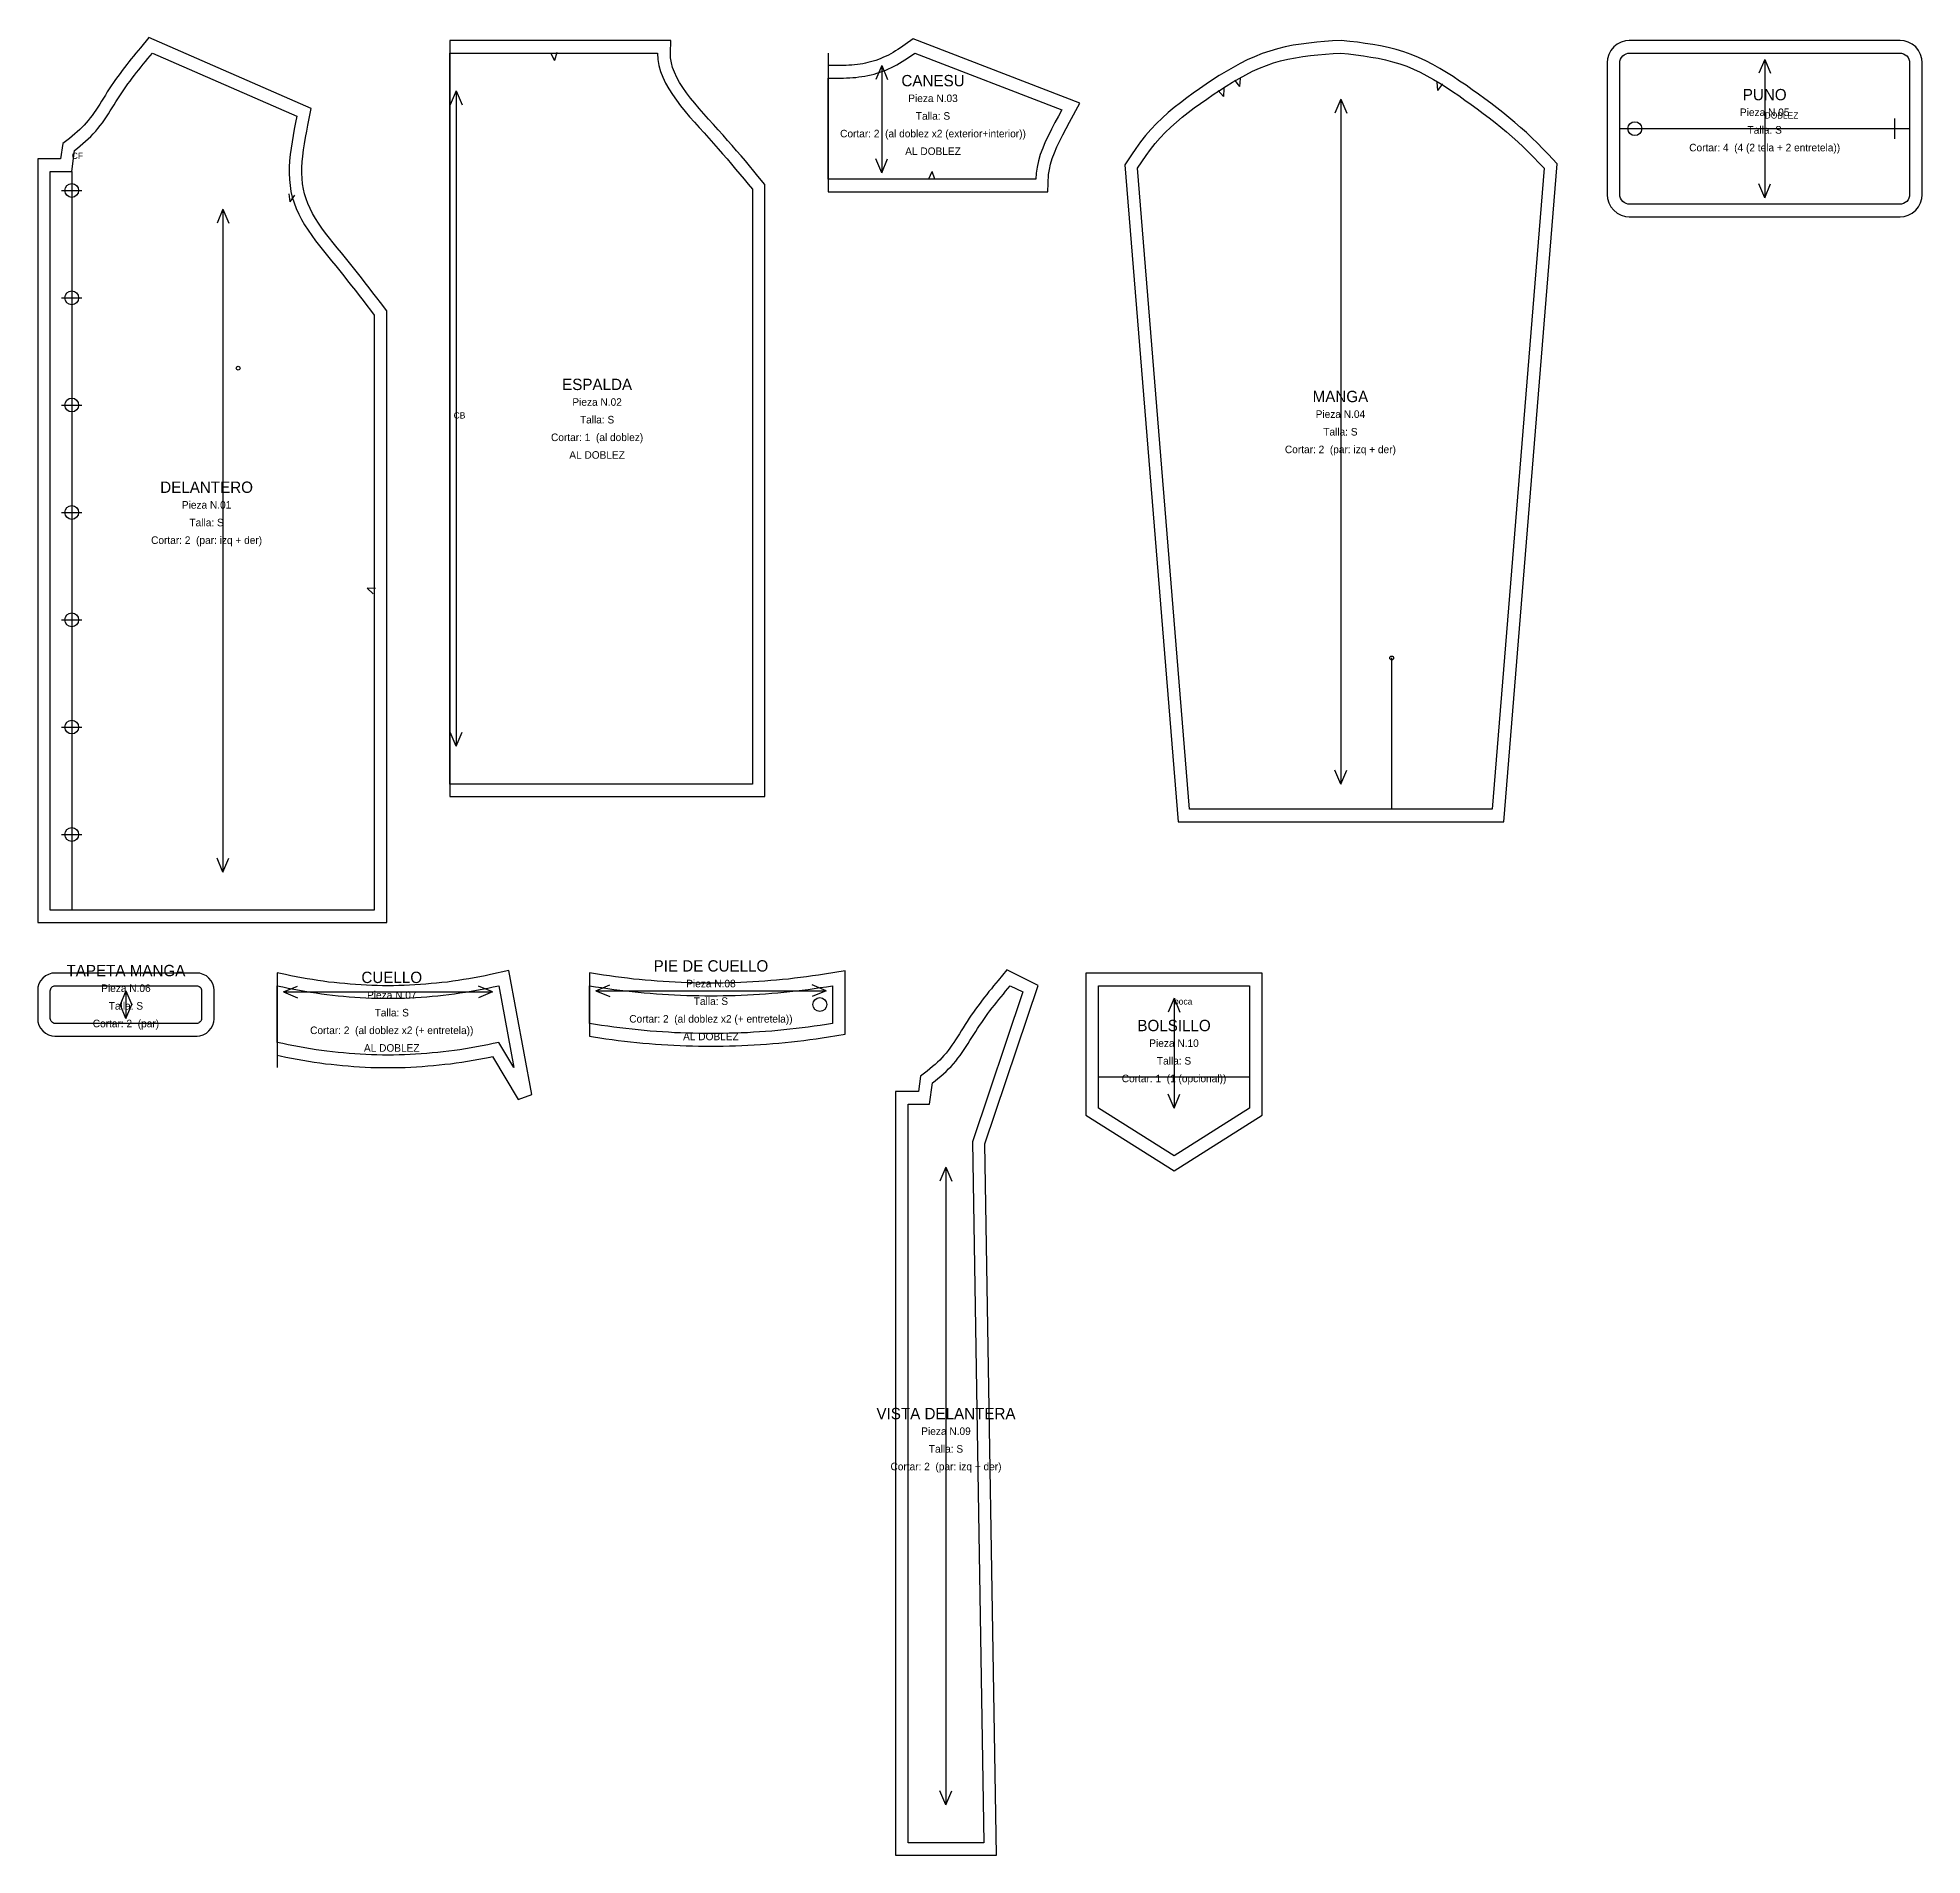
# Model space of a CAD drawing. Header units: centimetres. Extents: x -1 to 149, y -143 to 1.
import ezdxf
from ezdxf.enums import TextEntityAlignment as Align

# ---------------------------------------------------------------- set-up
doc = ezdxf.new("R2010")
doc.units = ezdxf.units.CM
for name, color, linetype in [('BOTONES', 30, 'Continuous'), ('CENTROS', 5, 'Continuous'), ('CONSTRUCCION', 8, 'Continuous'), ('CORTE', 1, 'Continuous'), ('COSTURA', 3, 'Continuous'), ('DOBLEZ', 6, 'Continuous'), ('HILO', 2, 'Continuous'), ('OJAL', 200, 'Continuous'), ('PIQUETES', 4, 'Continuous'), ('REFERENCIAS', 9, 'Continuous'), ('TEXTOS', 7, 'Continuous')]:
    doc.layers.add(name, color=color, linetype=linetype)

msp = doc.modelspace()

# ---------------------------------------------------------------- linework, layer by layer
at = {"layer": 'BOTONES'}
for centre in [(125.71, -6), (1.7, -10.9), (1.7, -19.42), (1.7, -27.93), (1.7, -36.45), (1.7, -44.97), (1.7, -53.48), (1.7, -62), (61.05, -75.5)]:
    msp.add_circle(centre, 0.55, dxfattribs=at)
at = {"layer": 'CENTROS'}
for centre in [(14.9, -25), (106.42, -48)]:
    msp.add_circle(centre, 0.15, dxfattribs=at)
at = {"layer": 'CONSTRUCCION'}
for p, q in [((124.51, -6), (147.51, -6)), ((1.7, -9.4), (1.7, -68)), ((106.42, -60), (106.42, -48)), ((83.15, -81.22), (95.15, -81.22))]:
    msp.add_line(p, q, dxfattribs=at)
at = {"layer": 'CORTE'}
for points in [[(-1, -69), (26.7, -69), (26.7, -20.46), (26.2, -19.8), (25.9, -19.41), (25.6, -19.02), (25.3, -18.63), (24.99, -18.24), (24.68, -17.84), (24.37, -17.45), (24.06, -17.05), (23.74, -16.65), (23.41, -16.26), (23.09, -15.86), (22.76, -15.46), (22.45, -15.07), (22.14, -14.68), (21.84, -14.29), (21.55, -13.9), (21.29, -13.51), (21.04, -13.12), (20.81, -12.73), (20.61, -12.34), (20.43, -11.95), (20.29, -11.57), (20.17, -11.18), (20.08, -10.79), (20.01, -10.38), (19.97, -9.96), (19.96, -9.53), (19.96, -9.09), (19.99, -8.63), (20.03, -8.17), (20.09, -7.69), (20.16, -7.2), (20.25, -6.71), (20.34, -6.21), (20.44, -5.71), (20.69, -4.41), (7.81, 1.22), (7.15, 0.42), (6.97, 0.2), (6.79, -0.02), (6.6, -0.25), (6.42, -0.47), (6.24, -0.7), (6.06, -0.92), (5.88, -1.15), (5.7, -1.39), (5.53, -1.62), (5.35, -1.86), (5.18, -2.1), (5.01, -2.35), (4.84, -2.59), (4.68, -2.84), (4.52, -3.09), (4.37, -3.34), (4.22, -3.58), (4.07, -3.82), (3.92, -4.06), (3.77, -4.29), (3.62, -4.52), (3.47, -4.73), (3.32, -4.95), (3.17, -5.15), (3.01, -5.35), (2.85, -5.54), (2.68, -5.72), (2.51, -5.9), (2.33, -6.07), (2.14, -6.25), (1.94, -6.42), (1.73, -6.59), (1.52, -6.77), (0.99, -7.19), (0.82, -8.4), (-1, -8.4), (-1, -69)], [(56.7, -10.44), (56.14, -9.76), (55.81, -9.37), (55.47, -8.96), (55.14, -8.56), (54.8, -8.16), (54.45, -7.75), (54.1, -7.34), (53.73, -6.93), (53.37, -6.51), (52.99, -6.09), (52.61, -5.67), (52.23, -5.25), (51.85, -4.83), (51.48, -4.41), (51.13, -3.99), (50.79, -3.57), (50.47, -3.16), (50.19, -2.74), (49.93, -2.33), (49.71, -1.93), (49.52, -1.53), (49.37, -1.15), (49.27, -0.77), (49.21, -0.39), (49.19, -0.02), (49.24, 1), (31.7, 1), (31.7, -59), (56.7, -59), (56.7, -10.44)], [(79.2, -9.63), (79.26, -9.23), (79.36, -8.81), (79.49, -8.37), (79.66, -7.92), (79.86, -7.45), (80.08, -6.97), (80.32, -6.49), (80.58, -5.99), (80.86, -5.49), (81.69, -3.98), (68.46, 1.12), (67.83, 0.68), (67.63, 0.54), (67.44, 0.41), (67.25, 0.29), (67.06, 0.17), (66.87, 0.05), (66.68, -0.06), (66.49, -0.16), (66.3, -0.25), (66.1, -0.34), (65.9, -0.43), (65.7, -0.51), (65.49, -0.58), (65.29, -0.65), (65.08, -0.71), (64.87, -0.76), (64.67, -0.81), (64.46, -0.85), (64.24, -0.88), (64.03, -0.91), (63.81, -0.94), (63.59, -0.96), (63.36, -0.97), (63.13, -0.98), (62.9, -0.99), (62.67, -1), (62.43, -1), (62.19, -1), (61.95, -1), (61.7, -1), (61.7, -11), (79.14, -11), (79.2, -9.63)], [(89.47, -61), (115.31, -61), (119.55, -8.78), (118.83, -8.02), (118.41, -7.59), (117.98, -7.15), (117.54, -6.73), (117.1, -6.31), (116.64, -5.9), (116.18, -5.5), (115.71, -5.11), (115.24, -4.73), (114.76, -4.36), (114.28, -3.99), (113.8, -3.63), (113.31, -3.27), (112.81, -2.92), (112.32, -2.56), (111.81, -2.22), (111.29, -1.87), (110.77, -1.54), (110.23, -1.22), (109.69, -0.91), (109.13, -0.63), (108.55, -0.36), (107.97, -0.12), (107.37, 0.09), (106.76, 0.28), (106.15, 0.43), (105.54, 0.56), (104.93, 0.67), (104.32, 0.76), (103.71, 0.85), (103.1, 0.92), (102.41, 1), (101.71, 0.96), (101.09, 0.91), (100.47, 0.86), (99.85, 0.79), (99.23, 0.71), (98.6, 0.62), (97.98, 0.49), (97.36, 0.34), (96.74, 0.16), (96.13, -0.05), (95.54, -0.29), (94.95, -0.55), (94.39, -0.83), (93.83, -1.14), (93.28, -1.46), (92.74, -1.79), (92.21, -2.13), (91.69, -2.48), (91.18, -2.83), (90.67, -3.19), (90.17, -3.56), (89.67, -3.94), (89.17, -4.33), (88.69, -4.73), (88.21, -5.16), (87.75, -5.6), (87.31, -6.06), (86.89, -6.55), (86.49, -7.05), (86.12, -7.57), (85.77, -8.08), (85.24, -8.88), (89.47, -61)], [(123.51, -11.25), (123.54, -11.55), (123.65, -11.89), (123.81, -12.2), (124.04, -12.48), (124.31, -12.7), (124.62, -12.87), (124.96, -12.97), (125.26, -13), (146.76, -13), (147.07, -12.97), (147.4, -12.87), (147.72, -12.7), (147.99, -12.48), (148.21, -12.2), (148.38, -11.89), (148.48, -11.55), (148.51, -11.25), (148.51, -0.75), (148.48, -0.45), (148.38, -0.11), (148.21, 0.2), (147.99, 0.48), (147.72, 0.7), (147.4, 0.87), (147.07, 0.97), (146.76, 1), (125.26, 1), (124.96, 0.97), (124.62, 0.87), (124.31, 0.7), (124.04, 0.48), (123.81, 0.2), (123.65, -0.11), (123.54, -0.45), (123.51, -0.75), (123.51, -11.25)], [(-1, -76.65), (-0.98, -76.87), (-0.9, -77.14), (-0.77, -77.38), (-0.59, -77.59), (-0.38, -77.77), (-0.14, -77.9), (0.13, -77.98), (0.35, -78), (11.65, -78), (11.87, -77.98), (12.14, -77.9), (12.38, -77.77), (12.59, -77.59), (12.77, -77.38), (12.9, -77.14), (12.98, -76.87), (13, -76.65), (13, -74.35), (12.98, -74.13), (12.9, -73.86), (12.77, -73.62), (12.59, -73.41), (12.38, -73.23), (12.14, -73.1), (11.87, -73.02), (11.65, -73), (0.35, -73), (0.13, -73.02), (-0.14, -73.1), (-0.38, -73.23), (-0.59, -73.41), (-0.77, -73.62), (-0.9, -73.86), (-0.98, -74.13), (-1, -74.35), (-1, -76.65)], [(18.68, -79.67), (19.13, -79.76), (19.58, -79.84), (20.03, -79.92), (20.48, -80), (20.93, -80.07), (21.38, -80.13), (21.83, -80.19), (22.28, -80.24), (22.73, -80.29), (23.18, -80.34), (23.63, -80.37), (24.08, -80.41), (24.53, -80.44), (24.98, -80.46), (25.44, -80.48), (25.89, -80.49), (26.34, -80.5), (26.79, -80.5), (27.24, -80.5), (27.69, -80.49), (28.14, -80.48), (28.59, -80.46), (29.04, -80.44), (29.49, -80.41), (29.94, -80.37), (30.39, -80.34), (30.84, -80.29), (31.29, -80.24), (31.75, -80.19), (32.2, -80.13), (32.65, -80.07), (33.1, -80), (33.55, -79.92), (34, -79.84), (34.45, -79.76), (34.9, -79.67), (35.09, -79.63), (37.13, -83.04), (38.19, -82.64), (36.37, -72.8), (34.93, -73.12), (34.5, -73.21), (34.07, -73.3), (33.64, -73.38), (33.21, -73.45), (32.78, -73.52), (32.35, -73.59), (31.93, -73.65), (31.5, -73.71), (31.07, -73.76), (30.64, -73.8), (30.21, -73.84), (29.78, -73.88), (29.36, -73.91), (28.93, -73.94), (28.5, -73.96), (28.07, -73.98), (27.64, -73.99), (27.22, -74), (26.79, -74), (26.36, -74), (25.93, -73.99), (25.5, -73.98), (25.08, -73.96), (24.65, -73.94), (24.22, -73.91), (23.79, -73.88), (23.36, -73.84), (22.94, -73.8), (22.51, -73.76), (22.08, -73.71), (21.65, -73.65), (21.22, -73.59), (20.79, -73.52), (20.37, -73.45), (19.94, -73.38), (19.51, -73.3), (19.08, -73.21), (18.65, -73.12), (18, -72.98), (18, -79.52), (18.23, -79.57), (18.68, -79.67)], [(43.59, -78.14), (44.08, -78.21), (44.57, -78.28), (45.06, -78.34), (45.55, -78.4), (46.04, -78.46), (46.53, -78.51), (47.02, -78.55), (47.51, -78.6), (48, -78.64), (48.49, -78.67), (48.98, -78.7), (49.47, -78.73), (49.96, -78.75), (50.45, -78.77), (50.94, -78.78), (51.43, -78.79), (51.92, -78.8), (52.41, -78.8), (52.9, -78.8), (53.39, -78.79), (53.88, -78.78), (54.37, -78.77), (54.86, -78.75), (55.35, -78.73), (55.85, -78.7), (56.34, -78.67), (56.83, -78.64), (57.32, -78.6), (57.81, -78.55), (58.3, -78.51), (58.79, -78.46), (59.28, -78.4), (59.77, -78.34), (60.26, -78.28), (60.75, -78.21), (61.24, -78.14), (61.73, -78.07), (63.05, -77.85), (63.05, -72.83), (61.41, -73.09), (60.94, -73.16), (60.47, -73.23), (59.99, -73.3), (59.52, -73.36), (59.04, -73.41), (58.57, -73.47), (58.1, -73.52), (57.62, -73.56), (57.15, -73.6), (56.68, -73.64), (56.2, -73.67), (55.73, -73.7), (55.26, -73.73), (54.78, -73.75), (54.31, -73.77), (53.83, -73.78), (53.36, -73.79), (52.89, -73.8), (52.41, -73.8), (51.94, -73.8), (51.47, -73.79), (50.99, -73.78), (50.52, -73.77), (50.05, -73.75), (49.57, -73.73), (49.1, -73.7), (48.62, -73.67), (48.15, -73.64), (47.68, -73.6), (47.2, -73.56), (46.73, -73.52), (46.26, -73.47), (45.78, -73.41), (45.31, -73.36), (44.84, -73.3), (44.36, -73.23), (43.89, -73.16), (43.41, -73.09), (42.78, -72.99), (42.78, -78.01), (43.1, -78.07), (43.59, -78.14)], [(67.05, -143), (75.07, -143), (74.15, -86.56), (78.38, -73.99), (75.89, -72.75), (75.2, -73.58), (75.02, -73.8), (74.84, -74.02), (74.66, -74.25), (74.47, -74.47), (74.29, -74.7), (74.11, -74.92), (73.93, -75.15), (73.76, -75.39), (73.58, -75.62), (73.41, -75.86), (73.23, -76.1), (73.06, -76.35), (72.9, -76.59), (72.73, -76.84), (72.57, -77.09), (72.42, -77.34), (72.27, -77.58), (72.12, -77.82), (71.97, -78.06), (71.82, -78.29), (71.67, -78.52), (71.52, -78.73), (71.37, -78.95), (71.22, -79.15), (71.06, -79.35), (70.9, -79.54), (70.74, -79.72), (70.56, -79.9), (70.38, -80.07), (70.19, -80.25), (69.99, -80.42), (69.78, -80.59), (69.57, -80.77), (69.04, -81.19), (68.88, -82.4), (67.05, -82.4), (67.05, -143)], [(82.15, -84.27), (89.15, -88.68), (96.15, -84.27), (96.15, -73), (82.15, -73), (82.15, -84.27)]]:
    msp.add_lwpolyline(points, close=True, dxfattribs=at)
at = {"layer": 'COSTURA'}
for points in [[(0, -9.4), (1.7, -9.4), (1.92, -7.72), (2.15, -7.54), (2.37, -7.36), (2.59, -7.18), (2.8, -6.99), (3.01, -6.8), (3.21, -6.61), (3.41, -6.41), (3.6, -6.2), (3.78, -5.98), (3.96, -5.76), (4.13, -5.54), (4.29, -5.31), (4.45, -5.07), (4.61, -4.83), (4.76, -4.59), (4.91, -4.35), (5.06, -4.11), (5.21, -3.87), (5.37, -3.63), (5.52, -3.39), (5.68, -3.15), (5.84, -2.91), (6, -2.68), (6.16, -2.45), (6.33, -2.22), (6.5, -1.99), (6.67, -1.76), (6.85, -1.54), (7.02, -1.32), (7.2, -1.1), (7.38, -0.88), (7.56, -0.66), (7.74, -0.44), (7.92, -0.22), (8.1, 0), (19.56, -5), (19.45, -5.51), (19.36, -6.03), (19.26, -6.54), (19.18, -7.05), (19.1, -7.55), (19.04, -8.06), (18.99, -8.56), (18.96, -9.05), (18.96, -9.54), (18.98, -10.03), (19.02, -10.51), (19.09, -10.98), (19.2, -11.44), (19.34, -11.89), (19.51, -12.34), (19.71, -12.78), (19.94, -13.21), (20.18, -13.64), (20.45, -14.06), (20.74, -14.47), (21.04, -14.89), (21.35, -15.29), (21.67, -15.7), (21.99, -16.1), (22.31, -16.49), (22.64, -16.89), (22.96, -17.28), (23.28, -17.68), (23.59, -18.07), (23.9, -18.46), (24.2, -18.85), (24.5, -19.24), (24.81, -19.63), (25.1, -20.02), (25.4, -20.41), (25.7, -20.8), (25.7, -68), (0, -68)], [(31.7, 0), (48.18, 0), (48.18, -0.02), (48.21, -0.51), (48.29, -0.98), (48.42, -1.46), (48.6, -1.92), (48.81, -2.39), (49.07, -2.84), (49.35, -3.3), (49.67, -3.74), (50, -4.19), (50.36, -4.63), (50.72, -5.06), (51.1, -5.49), (51.48, -5.92), (51.87, -6.34), (52.25, -6.76), (52.62, -7.18), (52.98, -7.59), (53.34, -8), (53.69, -8.4), (54.03, -8.81), (54.37, -9.21), (54.71, -9.61), (55.04, -10.01), (55.37, -10.4), (55.7, -10.8), (55.7, -58), (31.7, -58)], [(61.7, -2), (61.95, -2), (62.19, -2), (62.44, -2), (62.68, -2), (62.93, -1.99), (63.17, -1.98), (63.42, -1.97), (63.66, -1.95), (63.91, -1.93), (64.15, -1.9), (64.39, -1.87), (64.63, -1.83), (64.87, -1.79), (65.11, -1.73), (65.35, -1.67), (65.58, -1.6), (65.82, -1.53), (66.05, -1.44), (66.28, -1.35), (66.5, -1.26), (66.73, -1.16), (66.95, -1.05), (67.16, -0.93), (67.38, -0.81), (67.59, -0.68), (67.79, -0.55), (68, -0.42), (68.2, -0.28), (68.4, -0.14), (68.6, 0), (80.26, -4.5), (79.98, -5.01), (79.7, -5.52), (79.43, -6.03), (79.18, -6.54), (78.94, -7.05), (78.73, -7.55), (78.54, -8.05), (78.39, -8.55), (78.28, -9.05), (78.21, -9.54), (78.18, -10), (61.7, -10)], [(86.26, -9.14), (86.59, -8.64), (86.93, -8.14), (87.29, -7.65), (87.66, -7.19), (88.05, -6.74), (88.46, -6.3), (88.89, -5.89), (89.34, -5.49), (89.8, -5.1), (90.28, -4.73), (90.76, -4.36), (91.25, -4), (91.75, -3.65), (92.26, -3.3), (92.76, -2.96), (93.28, -2.63), (93.79, -2.31), (94.32, -2.01), (94.85, -1.72), (95.38, -1.45), (95.93, -1.21), (96.48, -0.98), (97.04, -0.79), (97.61, -0.62), (98.19, -0.48), (98.78, -0.37), (99.37, -0.28), (99.97, -0.2), (100.57, -0.14), (101.17, -0.09), (101.78, -0.04), (102.39, 0), (102.98, -0.07), (103.58, -0.14), (104.17, -0.22), (104.76, -0.32), (105.34, -0.42), (105.92, -0.54), (106.49, -0.69), (107.06, -0.86), (107.61, -1.05), (108.15, -1.28), (108.69, -1.53), (109.21, -1.8), (109.73, -2.09), (110.24, -2.39), (110.75, -2.71), (111.25, -3.04), (111.74, -3.38), (112.23, -3.73), (112.72, -4.08), (113.2, -4.43), (113.68, -4.79), (114.15, -5.15), (114.62, -5.51), (115.08, -5.89), (115.53, -6.26), (115.98, -6.65), (116.42, -7.05), (116.85, -7.45), (117.28, -7.86), (117.69, -8.28), (118.1, -8.71), (118.51, -9.14), (114.39, -60), (90.39, -60)], [(124.51, -0.8), (124.53, -0.64), (124.57, -0.49), (124.65, -0.36), (124.75, -0.23), (124.87, -0.13), (125.01, -0.06), (125.16, -0.02), (125.31, 0), (146.71, 0), (146.87, -0.02), (147.02, -0.06), (147.16, -0.13), (147.28, -0.23), (147.38, -0.36), (147.45, -0.49), (147.5, -0.64), (147.51, -0.8), (147.51, -11.2), (147.5, -11.36), (147.45, -11.51), (147.38, -11.64), (147.28, -11.77), (147.16, -11.87), (147.02, -11.94), (146.87, -11.98), (146.71, -12), (125.31, -12), (125.16, -11.98), (125.01, -11.94), (124.87, -11.87), (124.75, -11.77), (124.65, -11.64), (124.57, -11.51), (124.53, -11.36), (124.51, -11.2)], [(0, -74.4), (0.01, -74.32), (0.03, -74.25), (0.07, -74.18), (0.12, -74.12), (0.18, -74.07), (0.25, -74.03), (0.32, -74.01), (0.4, -74), (11.6, -74), (11.68, -74.01), (11.75, -74.03), (11.82, -74.07), (11.88, -74.12), (11.93, -74.18), (11.97, -74.25), (11.99, -74.32), (12, -74.4), (12, -76.6), (11.99, -76.68), (11.97, -76.75), (11.93, -76.82), (11.88, -76.88), (11.82, -76.93), (11.75, -76.97), (11.68, -76.99), (11.6, -77), (0.4, -77), (0.32, -76.99), (0.25, -76.97), (0.18, -76.93), (0.12, -76.88), (0.07, -76.82), (0.03, -76.75), (0.01, -76.68), (0, -76.6)], [(18, -74), (18.44, -74.1), (18.88, -74.19), (19.32, -74.28), (19.76, -74.36), (20.2, -74.44), (20.64, -74.51), (21.08, -74.58), (21.52, -74.64), (21.95, -74.7), (22.39, -74.75), (22.83, -74.8), (23.27, -74.84), (23.71, -74.88), (24.15, -74.91), (24.59, -74.94), (25.03, -74.96), (25.47, -74.98), (25.91, -74.99), (26.35, -75), (26.79, -75), (27.23, -75), (27.67, -74.99), (28.11, -74.98), (28.55, -74.96), (28.98, -74.94), (29.42, -74.91), (29.86, -74.88), (30.3, -74.84), (30.74, -74.8), (31.18, -74.75), (31.62, -74.7), (32.06, -74.64), (32.5, -74.58), (32.94, -74.51), (33.38, -74.44), (33.82, -74.36), (34.26, -74.28), (34.7, -74.19), (35.14, -74.1), (35.58, -74), (36.78, -80.5), (35.58, -78.5), (35.14, -78.6), (34.7, -78.69), (34.26, -78.78), (33.82, -78.86), (33.38, -78.94), (32.94, -79.01), (32.5, -79.08), (32.06, -79.14), (31.62, -79.2), (31.18, -79.25), (30.74, -79.3), (30.3, -79.34), (29.86, -79.38), (29.42, -79.41), (28.98, -79.44), (28.55, -79.46), (28.11, -79.48), (27.67, -79.49), (27.23, -79.5), (26.79, -79.5), (26.35, -79.5), (25.91, -79.49), (25.47, -79.48), (25.03, -79.46), (24.59, -79.44), (24.15, -79.41), (23.71, -79.38), (23.27, -79.34), (22.83, -79.3), (22.39, -79.25), (21.95, -79.2), (21.52, -79.14), (21.08, -79.08), (20.64, -79.01), (20.2, -78.94), (19.76, -78.86), (19.32, -78.78), (18.88, -78.69), (18.44, -78.6), (18, -78.5)], [(42.78, -74), (43.26, -74.08), (43.74, -74.15), (44.22, -74.22), (44.7, -74.29), (45.19, -74.35), (45.67, -74.41), (46.15, -74.46), (46.63, -74.51), (47.11, -74.56), (47.59, -74.6), (48.08, -74.64), (48.56, -74.67), (49.04, -74.7), (49.52, -74.73), (50, -74.75), (50.49, -74.77), (50.97, -74.78), (51.45, -74.79), (51.93, -74.8), (52.41, -74.8), (52.9, -74.8), (53.38, -74.79), (53.86, -74.78), (54.34, -74.77), (54.82, -74.75), (55.31, -74.73), (55.79, -74.7), (56.27, -74.67), (56.75, -74.64), (57.23, -74.6), (57.71, -74.56), (58.2, -74.51), (58.68, -74.46), (59.16, -74.41), (59.64, -74.35), (60.12, -74.29), (60.61, -74.22), (61.09, -74.15), (61.57, -74.08), (62.05, -74), (62.05, -77), (61.57, -77.08), (61.09, -77.15), (60.61, -77.22), (60.12, -77.29), (59.64, -77.35), (59.16, -77.41), (58.68, -77.46), (58.2, -77.51), (57.71, -77.56), (57.23, -77.6), (56.75, -77.64), (56.27, -77.67), (55.79, -77.7), (55.31, -77.73), (54.82, -77.75), (54.34, -77.77), (53.86, -77.78), (53.38, -77.79), (52.9, -77.8), (52.41, -77.8), (51.93, -77.8), (51.45, -77.79), (50.97, -77.78), (50.49, -77.77), (50, -77.75), (49.52, -77.73), (49.04, -77.7), (48.56, -77.67), (48.08, -77.64), (47.59, -77.6), (47.11, -77.56), (46.63, -77.51), (46.15, -77.46), (45.67, -77.41), (45.19, -77.35), (44.7, -77.29), (44.22, -77.22), (43.74, -77.15), (43.26, -77.08), (42.78, -77)], [(68.05, -83.4), (69.75, -83.4), (69.98, -81.72), (70.2, -81.54), (70.42, -81.36), (70.64, -81.18), (70.85, -80.99), (71.06, -80.8), (71.27, -80.61), (71.46, -80.41), (71.65, -80.2), (71.83, -79.98), (72.01, -79.76), (72.18, -79.54), (72.34, -79.31), (72.5, -79.07), (72.66, -78.83), (72.81, -78.59), (72.96, -78.35), (73.12, -78.11), (73.27, -77.87), (73.42, -77.63), (73.57, -77.39), (73.73, -77.15), (73.89, -76.91), (74.05, -76.68), (74.22, -76.45), (74.38, -76.22), (74.55, -75.99), (74.73, -75.76), (74.9, -75.54), (75.08, -75.32), (75.25, -75.1), (75.43, -74.88), (75.61, -74.66), (75.79, -74.44), (75.97, -74.22), (76.15, -74), (77.15, -74.5), (73.15, -86.4), (74.05, -142), (68.05, -142)], [(83.15, -74), (95.15, -74), (95.15, -83.72), (89.15, -87.5), (83.15, -83.72)]]:
    msp.add_lwpolyline(points, close=True, dxfattribs=at)
at = {"layer": 'DOBLEZ'}
for p, q in [((31.7, 0), (31.7, -58)), ((61.7, 0), (61.7, -10)), ((18, -74), (18, -80.5)), ((42.78, -74), (42.78, -77.8))]:
    msp.add_line(p, q, dxfattribs=at)
at = {"layer": 'HILO'}
for p, q in [((65.96, -1), (65.49, -2.11)), ((65.96, -1), (65.96, -9.5)), ((65.96, -1), (66.43, -2.11)), ((136.01, -0.5), (135.55, -1.61)), ((136.01, -0.5), (136.01, -11.5)), ((136.01, -0.5), (136.48, -1.61)), ((32.2, -3), (31.73, -4.11)), ((32.2, -3), (32.2, -55)), ((32.2, -3), (32.67, -4.11)), ((102.39, -3.66), (101.92, -4.76)), ((102.39, -3.66), (102.39, -58)), ((102.39, -3.66), (102.86, -4.76)), ((65.96, -9.5), (65.49, -8.39)), ((65.96, -9.5), (66.43, -8.39)), ((136.01, -11.5), (135.55, -10.39)), ((136.01, -11.5), (136.48, -10.39)), ((13.7, -12.4), (13.23, -13.51)), ((13.7, -12.4), (13.7, -65)), ((13.7, -12.4), (14.17, -13.51)), ((32.2, -55), (31.73, -53.89)), ((32.2, -55), (32.67, -53.89)), ((102.39, -58), (101.92, -56.89)), ((102.39, -58), (102.86, -56.89)), ((13.7, -65), (13.23, -63.89)), ((13.7, -65), (14.17, -63.89)), ((6, -74.4), (5.53, -75.51)), ((6, -74.4), (6, -76.6)), ((6, -74.4), (6.47, -75.51)), ((18.5, -74.5), (19.61, -74.03)), ((18.5, -74.5), (35.08, -74.5)), ((18.5, -74.5), (19.61, -74.97)), ((35.08, -74.5), (33.97, -74.03)), ((35.08, -74.5), (33.97, -74.97)), ((43.28, -74.4), (44.38, -73.93)), ((43.28, -74.4), (61.55, -74.4)), ((43.28, -74.4), (44.38, -74.87)), ((61.55, -74.4), (60.45, -73.93)), ((61.55, -74.4), (60.45, -74.87)), ((6, -76.6), (5.53, -75.49)), ((6, -76.6), (6.47, -75.49)), ((89.15, -75), (88.68, -76.11)), ((89.15, -75), (89.15, -83.72)), ((89.15, -75), (89.62, -76.11)), ((89.15, -83.72), (88.68, -82.61)), ((89.15, -83.72), (89.62, -82.61)), ((71.05, -88.4), (70.58, -89.51)), ((71.05, -88.4), (71.05, -139)), ((71.05, -88.4), (71.52, -89.51)), ((71.05, -139), (70.58, -137.89)), ((71.05, -139), (71.52, -137.89))]:
    msp.add_line(p, q, dxfattribs=at)
at = {"layer": 'OJAL'}
for p, q in [((146.31, -5.2), (146.31, -6.8)), ((0.9, -10.9), (2.5, -10.9)), ((0.9, -19.42), (2.5, -19.42)), ((0.9, -27.93), (2.5, -27.93)), ((0.9, -36.45), (2.5, -36.45)), ((0.9, -44.97), (2.5, -44.97)), ((0.9, -53.48), (2.5, -53.48)), ((0.9, -62), (2.5, -62))]:
    msp.add_line(p, q, dxfattribs=at)
at = {"layer": 'PIQUETES'}
for p, q in [((40.18, 0.03), (40.01, -0.6)), ((39.7, -0.03), (40.01, -0.6)), ((92.65, -2.97), (93.08, -3.46)), ((93.11, -2.81), (93.08, -3.46)), ((93.95, -2.15), (94.35, -2.66)), ((94.41, -2.02), (94.35, -2.66)), ((110, -2.32), (110.06, -2.96)), ((110.46, -2.45), (110.06, -2.96)), ((69.7, -9.99), (69.96, -9.4)), ((70.18, -10.01), (69.96, -9.4)), ((18.92, -11.17), (19, -11.81)), ((19.38, -11.29), (19, -11.81)), ((25.61, -42.92), (25.15, -42.47)), ((25.79, -42.48), (25.15, -42.47))]:
    msp.add_line(p, q, dxfattribs=at)

# ---------------------------------------------------------------- texts
at = {"layer": 'REFERENCIAS'}
for s, p in [('DOBLEZ', (136.01, -5.2)), ('CF', (1.7, -8.4)), ('CB', (32, -29)), ('boca', (89.15, -75.5))]:
    msp.add_text(s, height=0.5, dxfattribs=at).set_placement(p)
at = {"layer": 'TEXTOS'}
for s, height, p in [('CANESU', 0.9, (70.03, -2.19)), ('PUNO', 0.9, (136.01, -3.3)), ('Pieza N.03', 0.6, (70.03, -3.59)), ('Pieza N.05', 0.6, (136.01, -4.7)), ('Talla: S', 0.6, (70.03, -4.99)), ('Talla: S', 0.6, (136.01, -6.1)), ('Cortar: 2  (al doblez x2 (exterior+interior))', 0.6, (70.03, -6.39)), ('Cortar: 4  (4 (2 tela + 2 entretela))', 0.6, (136.01, -7.5)), ('AL DOBLEZ', 0.6, (70.03, -7.79)), ('ESPALDA', 0.9, (43.38, -26.29)), ('MANGA', 0.9, (102.35, -27.25)), ('Pieza N.02', 0.6, (43.38, -27.69)), ('Pieza N.04', 0.6, (102.35, -28.65)), ('Talla: S', 0.6, (43.38, -29.09)), ('Talla: S', 0.6, (102.35, -30.05)), ('Cortar: 1  (al doblez)', 0.6, (43.38, -30.49)), ('Cortar: 2  (par: izq + der)', 0.6, (102.35, -31.45)), ('AL DOBLEZ', 0.6, (43.38, -31.89)), ('DELANTERO', 0.9, (12.4, -34.45)), ('Pieza N.01', 0.6, (12.4, -35.85)), ('Talla: S', 0.6, (12.4, -37.25)), ('Cortar: 2  (par: izq + der)', 0.6, (12.4, -38.65)), ('TAPETA MANGA', 0.9, (6, -72.8)), ('CUELLO', 0.9, (27.09, -73.34)), ('PIE DE CUELLO', 0.9, (52.41, -72.43)), ('Pieza N.06', 0.6, (6, -74.2)), ('Pieza N.07', 0.6, (27.09, -74.74)), ('Pieza N.08', 0.6, (52.41, -73.83)), ('Talla: S', 0.6, (6, -75.6)), ('Talla: S', 0.6, (27.09, -76.14)), ('Talla: S', 0.6, (52.41, -75.23)), ('Cortar: 2  (par)', 0.6, (6, -77)), ('Cortar: 2  (al doblez x2 (+ entretela))', 0.6, (27.09, -77.54)), ('Cortar: 2  (al doblez x2 (+ entretela))', 0.6, (52.41, -76.63)), ('AL DOBLEZ', 0.6, (52.41, -78.03)), ('BOLSILLO', 0.9, (89.15, -77.16)), ('AL DOBLEZ', 0.6, (27.09, -78.94)), ('Pieza N.10', 0.6, (89.15, -78.56)), ('Talla: S', 0.6, (89.15, -79.96)), ('Cortar: 1  (1 (opcional))', 0.6, (89.15, -81.36)), ('VISTA DELANTERA', 0.9, (71.06, -107.95)), ('Pieza N.09', 0.6, (71.06, -109.35)), ('Talla: S', 0.6, (71.06, -110.75)), ('Cortar: 2  (par: izq + der)', 0.6, (71.06, -112.15))]:
    msp.add_text(s, height=height, dxfattribs=at).set_placement(p, align=Align.MIDDLE_CENTER)

doc.saveas('drawing.dxf')
